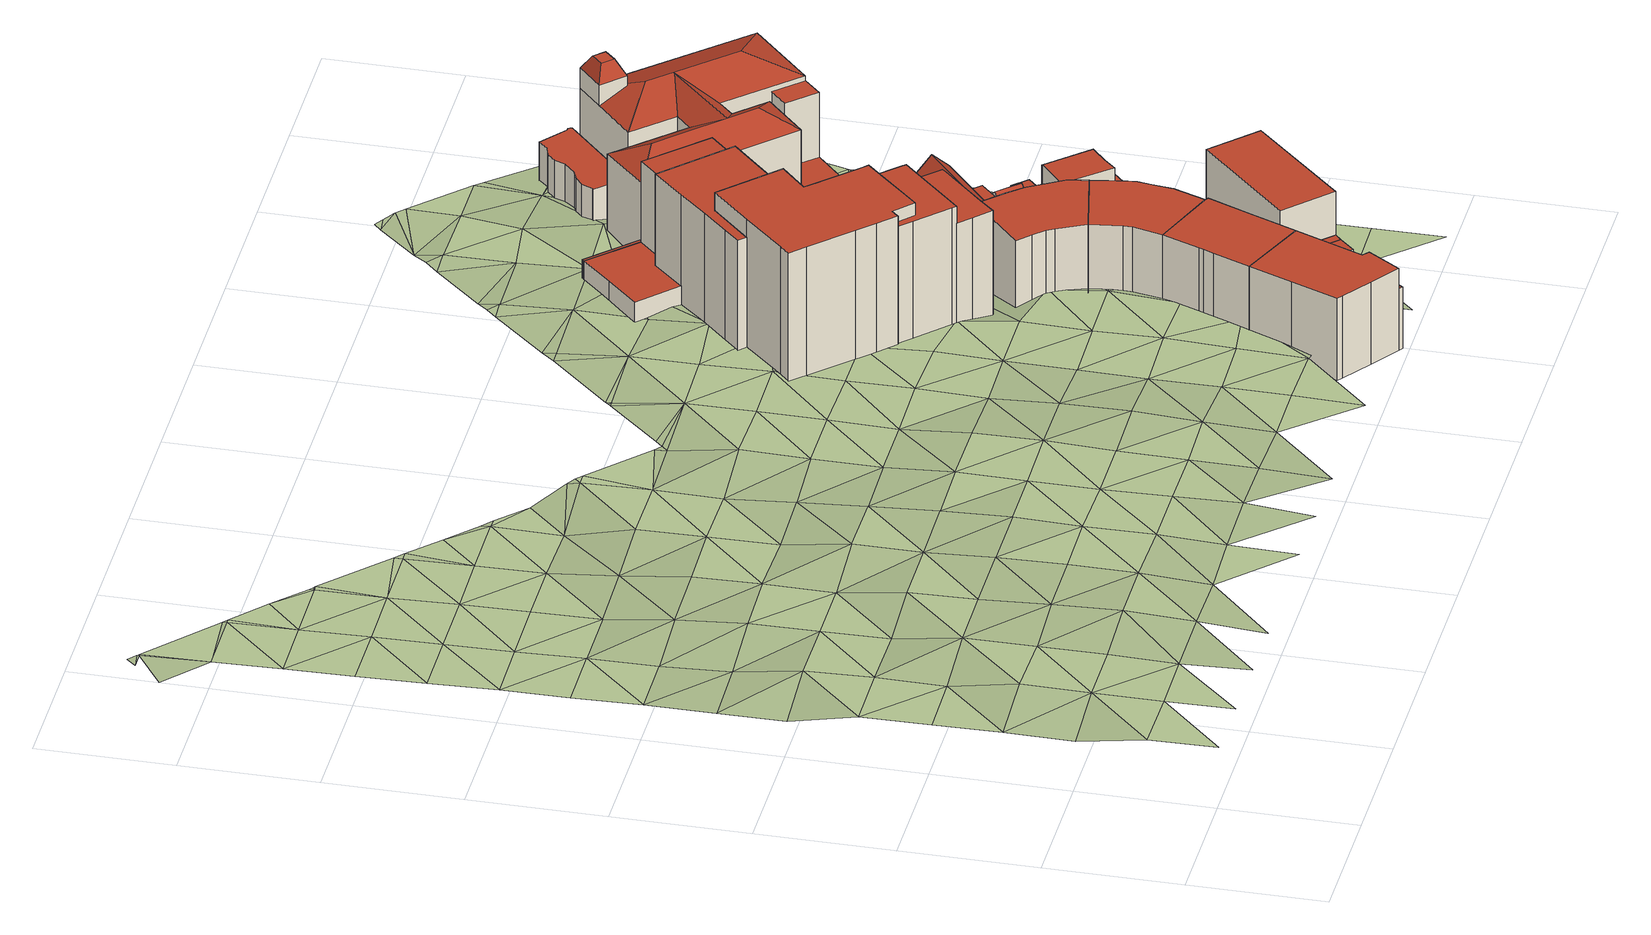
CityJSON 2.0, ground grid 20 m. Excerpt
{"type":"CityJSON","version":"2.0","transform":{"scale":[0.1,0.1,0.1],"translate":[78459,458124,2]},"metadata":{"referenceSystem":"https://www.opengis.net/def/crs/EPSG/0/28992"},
"CityObjects":{
"building1":{"type":"Building","children":["building1-1","building1-2"]},
"building1-1":{"type":"BuildingPart","attributes":{"RelativeEavesHeight":13.07,"AbsoluteEavesHeight":18.42,"RelativeRidgeHeight":13.07,"AbsoluteRidgeHeight":18.42,"roofType":"1000"},"parents":["building1"],"geometry":[{"type":"Solid","lod":"2","boundaries":[[[[0,1,2,3]],[[1,4,5,2]],[[4,6,7,5]],[[6,8,9,7]],[[8,10,11,9]],[[10,12,13,11]],[[12,14,15,13]],[[14,16,17,15]],[[16,18,19,17]],[[18,0,3,19]],[[18,16,14,12,10,8,6,4,1,0]],[[3,2,5,7,9,11,13,15,17,19]]]],"semantics":{"surfaces":[{"type":"WallSurface"},{"type":"RoofSurface","Slope":90,"Direction":0},{"type":"GroundSurface"}],"values":[[0,0,0,0,0,0,0,0,0,0,1,2]]}}]},
"building1-2":{"type":"BuildingPart","attributes":{"RelativeEavesHeight":9.76,"AbsoluteEavesHeight":15.07,"RelativeRidgeHeight":9.76,"AbsoluteRidgeHeight":15.07,"roofType":"1000"},"parents":["building1"],"geometry":[{"type":"Solid","lod":"2","boundaries":[[[[20,21,22,17]],[[21,23,24,22]],[[23,25,19,24]],[[25,20,17,19]],[[25,23,21,20]],[[17,22,24,19]]]],"semantics":{"surfaces":[{"type":"WallSurface"},{"type":"RoofSurface","Slope":90,"Direction":0},{"type":"GroundSurface"}],"values":[[0,0,0,0,1,2]]}}]},
"building2":{"type":"Building","children":["building2-1","building2-2","building2-3","building2-4","building2-5","building2-6"]},
"building2-1":{"type":"BuildingPart","attributes":{"RelativeEavesHeight":19.24,"AbsoluteEavesHeight":26.02,"RelativeRidgeHeight":19.24,"AbsoluteRidgeHeight":26.02,"roofType":"1000"},"parents":["building2"],"geometry":[{"type":"Solid","lod":"2","boundaries":[[[[26,27,28,29]],[[27,30,31,28]],[[30,32,33,31]],[[32,34,35,33]],[[34,36,37,35]],[[36,38,39,37]],[[38,40,41,39]],[[40,42,43,41]],[[42,44,45,43]],[[44,26,29,45]],[[44,42,40,38,36,34,32,30,27,26]],[[29,28,31,33,35,37,39,41,43,45]]]],"semantics":{"surfaces":[{"type":"WallSurface"},{"type":"RoofSurface","Slope":90,"Direction":0},{"type":"GroundSurface"}],"values":[[0,0,0,0,0,0,0,0,0,0,1,2]]}}]},
"building2-2":{"type":"BuildingPart","attributes":{"RelativeEavesHeight":17.78,"AbsoluteEavesHeight":24.32,"RelativeRidgeHeight":17.78,"AbsoluteRidgeHeight":24.32,"roofType":"1000"},"parents":["building2"],"geometry":[{"type":"Solid","lod":"2","boundaries":[[[[46,47,48,49]],[[47,50,51,48]],[[50,52,53,51]],[[52,46,49,53]],[[52,50,47,46]],[[49,48,51,53]]]],"semantics":{"surfaces":[{"type":"WallSurface"},{"type":"RoofSurface","Slope":90,"Direction":0},{"type":"GroundSurface"}],"values":[[0,0,0,0,1,2]]}}]},
"building2-3":{"type":"BuildingPart","attributes":{"RelativeEavesHeight":3.39,"AbsoluteEavesHeight":11.42,"RelativeRidgeHeight":3.39,"AbsoluteRidgeHeight":11.42,"roofType":"1000"},"parents":["building2"],"geometry":[{"type":"Solid","lod":"2","boundaries":[[[[54,55,56,57]],[[55,58,59,56]],[[58,60,61,59]],[[60,62,63,61]],[[62,64,65,63]],[[64,66,67,65]],[[66,54,57,67]],[[66,64,62,60,58,55,54]],[[57,56,59,61,63,65,67]]]],"semantics":{"surfaces":[{"type":"WallSurface"},{"type":"RoofSurface","Slope":90,"Direction":0},{"type":"GroundSurface"}],"values":[[0,0,0,0,0,0,0,1,2]]}}]},
"building2-4":{"type":"BuildingPart","attributes":{"RelativeEavesHeight":21.95,"AbsoluteEavesHeight":28.92,"RelativeRidgeHeight":21.95,"AbsoluteRidgeHeight":28.92,"roofType":"1000"},"parents":["building2"],"geometry":[{"type":"Solid","lod":"2","boundaries":[[[[68,69,70,71]],[[69,72,73,70]],[[72,74,75,73]],[[74,76,77,75]],[[76,78,79,77]],[[78,80,81,79]],[[80,82,83,81]],[[82,84,85,83]],[[84,86,87,85]],[[86,88,89,87]],[[88,90,91,89]],[[90,92,93,91]],[[92,94,95,93]],[[94,96,97,95]],[[96,98,99,97]],[[98,68,71,99]],[[98,96,94,92,90,88,86,84,82,80,78,76,74,72,69,68]],[[71,70,73,75,77,79,81,83,85,87,89,91,93,95,97,99]]]],"semantics":{"surfaces":[{"type":"WallSurface"},{"type":"RoofSurface","Slope":90,"Direction":243.44},{"type":"GroundSurface"}],"values":[[0,0,0,0,0,0,0,0,0,0,0,0,0,0,0,0,1,2]]}}]},
"building2-5":{"type":"BuildingPart","attributes":{"RelativeEavesHeight":18.5,"AbsoluteEavesHeight":24.32,"RelativeRidgeHeight":18.5,"AbsoluteRidgeHeight":24.32,"roofType":"1000"},"parents":["building2"],"geometry":[{"type":"Solid","lod":"2","boundaries":[[[[100,101,102,103]],[[101,104,105,102]],[[104,106,107,105]],[[106,108,109,107]],[[108,110,111,109]],[[110,112,113,111]],[[112,114,115,113]],[[114,116,117,115]],[[116,100,103,117]],[[116,114,112,110,108,106,104,101,100]],[[103,102,105,107,109,111,113,115,117]]]],"semantics":{"surfaces":[{"type":"WallSurface"},{"type":"RoofSurface","Slope":90,"Direction":0},{"type":"GroundSurface"}],"values":[[0,0,0,0,0,0,0,0,0,1,2]]}}]},
"building2-6":{"type":"BuildingPart","attributes":{"RelativeEavesHeight":20.64,"AbsoluteEavesHeight":27.02,"RelativeRidgeHeight":20.64,"AbsoluteRidgeHeight":27.02,"roofType":"1000"},"parents":["building2"],"geometry":[{"type":"Solid","lod":"2","boundaries":[[[[118,119,120,121]],[[119,122,123,120]],[[122,124,125,123]],[[124,126,127,125]],[[126,128,129,127]],[[128,130,131,129]],[[130,132,133,131]],[[132,134,135,133]],[[134,118,121,135]],[[134,132,130,128,126,124,122,119,118]],[[121,120,123,125,127,129,131,133,135]]]],"semantics":{"surfaces":[{"type":"WallSurface"},{"type":"RoofSurface","Slope":90,"Direction":90},{"type":"GroundSurface"}],"values":[[0,0,0,0,0,0,0,0,0,1,2]]}}]},
"building3":{"type":"Building","attributes":{"RelativeEavesHeight":12.74,"AbsoluteEavesHeight":18.42,"RelativeRidgeHeight":12.74,"AbsoluteRidgeHeight":18.42,"roofType":"1000"},"geometry":[{"type":"Solid","lod":"2","boundaries":[[[[136,10,137,138]],[[10,8,139,137]],[[8,140,141,139]],[[140,142,143,141]],[[142,144,145,143]],[[144,146,147,145]],[[146,148,149,147]],[[148,150,151,149]],[[150,152,153,151]],[[152,136,138,153]],[[152,150,148,146,144,142,140,8,10,136]],[[138,137,139,141,143,145,147,149,151,153]]]],"semantics":{"surfaces":[{"type":"WallSurface"},{"type":"RoofSurface","Slope":90,"Direction":0},{"type":"GroundSurface"}],"values":[[0,0,0,0,0,0,0,0,0,0,1,2]]}}]},
"building4":{"type":"Building","attributes":{"RelativeEavesHeight":12.74,"AbsoluteEavesHeight":18.41,"RelativeRidgeHeight":12.74,"AbsoluteRidgeHeight":18.41,"roofType":"1000"},"geometry":[{"type":"Solid","lod":"2","boundaries":[[[[154,155,156,157]],[[155,158,159,156]],[[158,160,161,159]],[[160,148,149,161]],[[148,146,147,149]],[[146,162,163,147]],[[162,164,165,163]],[[164,166,167,165]],[[166,168,169,167]],[[168,154,157,169]],[[168,166,164,162,146,148,160,158,155,154]],[[157,156,159,161,149,147,163,165,167,169]]]],"semantics":{"surfaces":[{"type":"WallSurface"},{"type":"RoofSurface","Slope":90,"Direction":0},{"type":"GroundSurface"}],"values":[[0,0,0,0,0,0,0,0,0,0,1,2]]}}]},
"building5":{"type":"Building","attributes":{"RelativeEavesHeight":12.84,"AbsoluteEavesHeight":18.41,"RelativeRidgeHeight":12.84,"AbsoluteRidgeHeight":18.41,"roofType":"1000"},"geometry":[{"type":"Solid","lod":"2","boundaries":[[[[170,168,171,172]],[[168,166,173,171]],[[166,174,175,173]],[[174,176,177,175]],[[176,178,179,177]],[[178,180,181,179]],[[180,182,183,181]],[[182,184,185,183]],[[184,186,187,185]],[[186,188,189,187]],[[188,190,191,189]],[[190,170,172,191]],[[190,188,186,184,182,180,178,176,174,166,168,170]],[[172,171,173,175,177,179,181,183,185,187,189,191]]]],"semantics":{"surfaces":[{"type":"WallSurface"},{"type":"RoofSurface","Slope":90,"Direction":0},{"type":"GroundSurface"}],"values":[[0,0,0,0,0,0,0,0,0,0,0,0,1,2]]}}]},
"building6":{"type":"Building","children":["building6-1","building6-2","building6-3","building6-4","building6-5","building6-6"]},
"building6-1":{"type":"BuildingPart","attributes":{"RelativeEavesHeight":2.84,"AbsoluteEavesHeight":7.41,"RelativeRidgeHeight":2.84,"AbsoluteRidgeHeight":7.41,"roofType":"1000"},"parents":["building6"],"geometry":[{"type":"Solid","lod":"2","boundaries":[[[[192,193,194,195]],[[193,196,197,194]],[[196,198,199,197]],[[198,200,201,199]],[[200,192,195,201]],[[200,198,196,193,192]],[[195,194,197,199,201]]]],"semantics":{"surfaces":[{"type":"WallSurface"},{"type":"RoofSurface","Slope":90,"Direction":0},{"type":"GroundSurface"}],"values":[[0,0,0,0,0,1,2]]}}]},
"building6-2":{"type":"BuildingPart","attributes":{"RelativeEavesHeight":2.87,"AbsoluteEavesHeight":7.41,"RelativeRidgeHeight":2.87,"AbsoluteRidgeHeight":7.41,"roofType":"1000"},"parents":["building6"],"geometry":[{"type":"Solid","lod":"2","boundaries":[[[[202,203,204,205]],[[203,206,207,204]],[[206,200,208,207]],[[200,202,205,208]],[[200,206,203,202]],[[205,204,207,208]]]],"semantics":{"surfaces":[{"type":"WallSurface"},{"type":"RoofSurface","Slope":90,"Direction":0},{"type":"GroundSurface"}],"values":[[0,0,0,0,1,2]]}}]},
"building6-3":{"type":"BuildingPart","attributes":{"RelativeEavesHeight":10.19,"AbsoluteEavesHeight":14.27,"RelativeRidgeHeight":10.19,"AbsoluteRidgeHeight":14.27,"roofType":"1000"},"parents":["building6"],"geometry":[{"type":"Solid","lod":"2","boundaries":[[[[209,210,211,212]],[[210,213,214,211]],[[213,215,216,214]],[[215,209,212,216]],[[215,213,210,209]],[[212,211,214,216]]]],"semantics":{"surfaces":[{"type":"WallSurface"},{"type":"RoofSurface","Slope":90,"Direction":0},{"type":"GroundSurface"}],"values":[[0,0,0,0,1,2]]}}]},
"building6-4":{"type":"BuildingPart","attributes":{"RelativeEavesHeight":2.4,"AbsoluteEavesHeight":6.86,"RelativeRidgeHeight":2.4,"AbsoluteRidgeHeight":6.86,"roofType":"1000"},"parents":["building6"],"geometry":[{"type":"Solid","lod":"2","boundaries":[[[[217,218,219,220]],[[218,221,222,219]],[[221,223,224,222]],[[223,225,226,224]],[[225,227,228,226]],[[227,217,220,228]],[[227,225,223,221,218,217]],[[220,219,222,224,226,228]]]],"semantics":{"surfaces":[{"type":"WallSurface"},{"type":"RoofSurface","Slope":90,"Direction":155.32},{"type":"GroundSurface"}],"values":[[0,0,0,0,0,0,1,2]]}}]},
"building6-5":{"type":"BuildingPart","attributes":{"RelativeEavesHeight":2.36,"AbsoluteEavesHeight":7.11,"RelativeRidgeHeight":2.36,"AbsoluteRidgeHeight":7.11,"roofType":"1000"},"parents":["building6"],"geometry":[{"type":"Solid","lod":"2","boundaries":[[[[229,230,231,232]],[[230,233,234,231]],[[233,235,236,234]],[[235,237,238,236]],[[237,229,232,238]],[[237,235,233,230,229]],[[232,231,234,236,238]]]],"semantics":{"surfaces":[{"type":"WallSurface"},{"type":"RoofSurface","Slope":90,"Direction":0},{"type":"GroundSurface"}],"values":[[0,0,0,0,0,1,2]]}}]},
"building6-6":{"type":"BuildingPart","attributes":{"RelativeEavesHeight":2.57,"AbsoluteEavesHeight":7.41,"RelativeRidgeHeight":3.01,"AbsoluteRidgeHeight":7.85,"roofType":"1070"},"parents":["building6"],"geometry":[{"type":"Solid","lod":"2","boundaries":[[[[239,240,241,242]],[[240,243,244,241]],[[243,245,246,244]],[[245,247,248,246]],[[247,239,242,248]],[[240,239,249]],[[243,240,249]],[[245,243,249]],[[247,245,249]],[[239,247,249]],[[242,241,244,246,248]]]],"semantics":{"surfaces":[{"type":"WallSurface"},{"type":"RoofSurface","Slope":72.34,"Direction":198.04},{"type":"RoofSurface","Slope":67.33,"Direction":246.57},{"type":"RoofSurface","Slope":70.92,"Direction":289.23},{"type":"RoofSurface","Slope":73.2,"Direction":20.93},{"type":"RoofSurface","Slope":71.94,"Direction":110.12},{"type":"GroundSurface"}],"values":[[0,0,0,0,0,1,2,3,4,5,6]]}}]},
"building7":{"type":"Building","children":["building7-1","building7-2","building7-3"]},
"building7-1":{"type":"BuildingPart","attributes":{"RelativeEavesHeight":8.16,"AbsoluteEavesHeight":13.35,"RelativeRidgeHeight":10.76,"AbsoluteRidgeHeight":15.95,"roofType":"1030"},"parents":["building7"],"geometry":[{"type":"Solid","lod":"2","boundaries":[[[[250,251,252,253]],[[251,254,255,252]],[[254,256,257,255]],[[256,250,253,257]],[[254,251,258]],[[250,256,259]],[[251,250,259,258]],[[256,254,258,259]],[[253,252,255,257]]]],"semantics":{"surfaces":[{"type":"WallSurface"},{"type":"RoofSurface","Slope":45.84,"Direction":318.87},{"type":"RoofSurface","Slope":45.84,"Direction":139.23},{"type":"GroundSurface"}],"values":[[0,0,0,0,0,0,1,2,3]]}}]},
"building7-2":{"type":"BuildingPart","attributes":{"RelativeEavesHeight":7.35,"AbsoluteEavesHeight":12.6,"RelativeRidgeHeight":7.35,"AbsoluteRidgeHeight":12.6,"roofType":"1000"},"parents":["building7"],"geometry":[{"type":"Solid","lod":"2","boundaries":[[[[260,261,262,263]],[[261,264,265,262]],[[264,266,267,265]],[[266,260,263,267]],[[266,264,261,260]],[[263,262,265,267]]]],"semantics":{"surfaces":[{"type":"WallSurface"},{"type":"RoofSurface","Slope":90,"Direction":0},{"type":"GroundSurface"}],"values":[[0,0,0,0,1,2]]}}]},
"building7-3":{"type":"BuildingPart","attributes":{"RelativeEavesHeight":3.56,"AbsoluteEavesHeight":8.99,"RelativeRidgeHeight":3.56,"AbsoluteRidgeHeight":8.99,"roofType":"1000"},"parents":["building7"],"geometry":[{"type":"Solid","lod":"2","boundaries":[[[[268,269,270,271]],[[269,272,273,270]],[[272,274,275,273]],[[274,276,277,275]],[[276,268,271,277]],[[276,274,272,269,268]],[[271,270,273,275,277]]]],"semantics":{"surfaces":[{"type":"WallSurface"},{"type":"RoofSurface","Slope":90,"Direction":0},{"type":"GroundSurface"}],"values":[[0,0,0,0,0,1,2]]}}]},
"building8":{"type":"Building","children":["building8-1","building8-2"]},
"building8-1":{"type":"BuildingPart","attributes":{"RelativeEavesHeight":6.21,"AbsoluteEavesHeight":11.2,"RelativeRidgeHeight":6.21,"AbsoluteRidgeHeight":11.2,"roofType":"1000"},"parents":["building8"],"geometry":[{"type":"Solid","lod":"2","boundaries":[[[[278,279,280,281]],[[279,282,283,280]],[[282,284,285,283]],[[284,278,281,285]],[[284,282,279,278]],[[281,280,283,285]]]],"semantics":{"surfaces":[{"type":"WallSurface"},{"type":"RoofSurface","Slope":90,"Direction":92.14},{"type":"GroundSurface"}],"values":[[0,0,0,0,1,2]]}}]},
"building8-2":{"type":"BuildingPart","attributes":{"RelativeEavesHeight":4.75,"AbsoluteEavesHeight":9.99,"RelativeRidgeHeight":7.93,"AbsoluteRidgeHeight":13.17,"roofType":"1030"},"parents":["building8"],"geometry":[{"type":"Solid","lod":"2","boundaries":[[[[286,287,288,289]],[[287,290,262,288]],[[290,291,292,262]],[[291,286,289,292]],[[290,287,293]],[[286,291,294]],[[287,286,294,293]],[[291,290,293,294]],[[289,288,262,292]]]],"semantics":{"surfaces":[{"type":"WallSurface"},{"type":"RoofSurface","Slope":43.78,"Direction":227.15},{"type":"RoofSurface","Slope":43.78,"Direction":47},{"type":"GroundSurface"}],"values":[[0,0,0,0,0,0,1,2,3]]}}]},
"building9":{"type":"Building","children":["building9-1","building9-2","building9-3","building9-4","building9-5","building9-6","building9-7","building9-8","building9-9","building9-10","building9-11"]},
"building9-1":{"type":"BuildingPart","attributes":{"RelativeEavesHeight":6.4,"AbsoluteEavesHeight":13.38,"RelativeRidgeHeight":6.4,"AbsoluteRidgeHeight":13.38,"roofType":"1000"},"parents":["building9"],"geometry":[{"type":"Solid","lod":"2","boundaries":[[[[295,296,297,298]],[[296,299,300,297]],[[299,301,302,300]],[[301,303,304,302]],[[303,305,306,304]],[[305,307,308,306]],[[307,309,310,308]],[[309,311,312,310]],[[311,313,314,312]],[[313,315,316,314]],[[315,317,318,316]],[[317,319,320,318]],[[319,321,322,320]],[[321,323,324,322]],[[323,295,298,324]],[[323,321,319,317,315,313,311,309,307,305,303,301,299,296,295]],[[298,297,300,302,304,306,308,310,312,314,316,318,320,322,324]]]],"semantics":{"surfaces":[{"type":"WallSurface"},{"type":"RoofSurface","Slope":90,"Direction":0},{"type":"GroundSurface"}],"values":[[0,0,0,0,0,0,0,0,0,0,0,0,0,0,0,1,2]]}}]},
"building9-2":{"type":"BuildingPart","attributes":{"RelativeEavesHeight":4.48,"AbsoluteEavesHeight":9.76,"RelativeRidgeHeight":4.48,"AbsoluteRidgeHeight":9.76,"roofType":"1000"},"parents":["building9"],"geometry":[{"type":"Solid","lod":"2","boundaries":[[[[325,326,327,328]],[[326,329,330,327]],[[329,331,332,330]],[[331,333,334,332]],[[333,335,336,334]],[[335,337,338,336]],[[337,339,340,338]],[[339,325,328,340]],[[339,337,335,333,331,329,326,325]],[[328,327,330,332,334,336,338,340]]]],"semantics":{"surfaces":[{"type":"WallSurface"},{"type":"RoofSurface","Slope":90,"Direction":0},{"type":"GroundSurface"}],"values":[[0,0,0,0,0,0,0,0,1,2]]}}]},
"building9-3":{"type":"BuildingPart","attributes":{"RelativeEavesHeight":3.43,"AbsoluteEavesHeight":11.42,"RelativeRidgeHeight":3.43,"AbsoluteRidgeHeight":11.42,"roofType":"1000"},"parents":["building9"],"geometry":[{"type":"Solid","lod":"2","boundaries":[[[[64,341,342,65]],[[341,343,344,342]],[[343,345,346,344]],[[345,64,65,346]],[[345,343,341,64]],[[65,342,344,346]]]],"semantics":{"surfaces":[{"type":"WallSurface"},{"type":"RoofSurface","Slope":90,"Direction":0},{"type":"GroundSurface"}],"values":[[0,0,0,0,1,2]]}}]},
"building9-4":{"type":"BuildingPart","attributes":{"RelativeEavesHeight":15.56,"AbsoluteEavesHeight":20.76,"RelativeRidgeHeight":18.23,"AbsoluteRidgeHeight":23.43,"roofType":"1040"},"parents":["building9"],"geometry":[{"type":"Solid","lod":"2","boundaries":[[[[347,348,349,350]],[[348,351,352,349]],[[351,353,354,352]],[[353,347,350,354]],[[351,348,355]],[[347,353,356]],[[348,347,356,355]],[[353,351,355,356]],[[350,349,352,354]]]],"semantics":{"surfaces":[{"type":"WallSurface"},{"type":"RoofSurface","Slope":57.99,"Direction":136.91},{"type":"RoofSurface","Slope":57.99,"Direction":314.84},{"type":"RoofSurface","Slope":57.99,"Direction":46.03},{"type":"RoofSurface","Slope":57.99,"Direction":225.43},{"type":"GroundSurface"}],"values":[[0,0,0,0,1,2,3,4,5]]}}]},
"building9-5":{"type":"BuildingPart","attributes":{"RelativeEavesHeight":15.79,"AbsoluteEavesHeight":20.76,"RelativeRidgeHeight":18.46,"AbsoluteRidgeHeight":23.43,"roofType":"1040"},"parents":["building9"],"geometry":[{"type":"Solid","lod":"2","boundaries":[[[[357,358,359,360]],[[358,361,362,359]],[[361,363,364,362]],[[363,357,360,364]],[[361,358,365]],[[357,363,366]],[[358,357,366,365]],[[363,361,365,366]],[[360,359,362,364]]]],"semantics":{"surfaces":[{"type":"WallSurface"},{"type":"RoofSurface","Slope":67.47,"Direction":316.79},{"type":"RoofSurface","Slope":67.47,"Direction":136.66},{"type":"RoofSurface","Slope":67.47,"Direction":226.67},{"type":"RoofSurface","Slope":67.47,"Direction":46.77},{"type":"GroundSurface"}],"values":[[0,0,0,0,1,2,3,4,5]]}}]},
"building9-6":{"type":"BuildingPart","attributes":{"RelativeEavesHeight":6.01,"AbsoluteEavesHeight":10.96,"RelativeRidgeHeight":6.47,"AbsoluteRidgeHeight":11.41,"roofType":"1130"},"parents":["building9"],"geometry":[{"type":"Solid","lod":"2","boundaries":[[[[367,368,369,370]],[[368,371,372,369]],[[371,373,374,372]],[[373,367,370,374]],[[371,368,375]],[[367,373,376]],[[368,367,376,375]],[[373,371,375,376]],[[370,369,372,374]]]],"semantics":{"surfaces":[{"type":"WallSurface"},{"type":"RoofSurface","Slope":30.84,"Direction":135.91},{"type":"RoofSurface","Slope":48.79,"Direction":47.34},{"type":"RoofSurface","Slope":48.79,"Direction":226.7},{"type":"GroundSurface"}],"values":[[0,0,0,0,1,0,2,3,4]]}}]},
"building9-7":{"type":"BuildingPart","attributes":{"RelativeEavesHeight":15.62,"AbsoluteEavesHeight":20.76,"RelativeRidgeHeight":18.28,"AbsoluteRidgeHeight":23.43,"roofType":"1040"},"parents":["building9"],"geometry":[{"type":"Solid","lod":"2","boundaries":[[[[377,378,379,380]],[[378,381,382,379]],[[381,383,384,382]],[[383,377,380,384]],[[381,378,385]],[[377,383,386]],[[378,377,386,385]],[[383,381,385,386]],[[380,379,382,384]]]],"semantics":{"surfaces":[{"type":"WallSurface"},{"type":"RoofSurface","Slope":-57.81,"Direction":226.22},{"type":"RoofSurface","Slope":-67.48,"Direction":46.64},{"type":"RoofSurface","Slope":51.8,"Direction":136.28},{"type":"RoofSurface","Slope":51.43,"Direction":316.14},{"type":"GroundSurface"}],"values":[[0,0,0,0,1,2,3,4,5]]}}]},
"building9-8":{"type":"BuildingPart","attributes":{"RelativeEavesHeight":14.96,"AbsoluteEavesHeight":20.06,"RelativeRidgeHeight":14.96,"AbsoluteRidgeHeight":20.06,"roofType":"1000"},"parents":["building9"],"geometry":[{"type":"Solid","lod":"2","boundaries":[[[[387,388,389,390]],[[388,391,392,389]],[[391,393,394,392]],[[393,387,390,394]],[[393,391,388,387]],[[390,389,392,394]]]],"semantics":{"surfaces":[{"type":"WallSurface"},{"type":"RoofSurface","Slope":90,"Direction":80.41},{"type":"GroundSurface"}],"values":[[0,0,0,0,1,2]]}}]},
"building9-9":{"type":"BuildingPart","attributes":{"RelativeEavesHeight":4.64,"AbsoluteEavesHeight":9.76,"RelativeRidgeHeight":4.64,"AbsoluteRidgeHeight":9.76,"roofType":"1000"},"parents":["building9"],"geometry":[{"type":"Solid","lod":"2","boundaries":[[[[395,396,389,392]],[[396,339,397,389]],[[339,398,399,397]],[[398,400,401,399]],[[400,402,403,401]],[[402,404,405,403]],[[404,406,380,405]],[[406,407,394,380]],[[407,395,392,394]],[[407,406,404,402,400,398,339,396,395]],[[392,389,397,399,401,403,405,380,394]]]],"semantics":{"surfaces":[{"type":"WallSurface"},{"type":"RoofSurface","Slope":90,"Direction":0},{"type":"GroundSurface"}],"values":[[0,0,0,0,0,0,0,0,0,1,2]]}}]},
"building9-10":{"type":"BuildingPart","attributes":{"RelativeEavesHeight":6.02,"AbsoluteEavesHeight":10.96,"RelativeRidgeHeight":6.47,"AbsoluteRidgeHeight":11.41,"roofType":"1120"},"parents":["building9"],"geometry":[{"type":"Solid","lod":"2","boundaries":[[[[371,368,369,372]],[[368,408,409,369]],[[408,410,411,409]],[[410,371,372,411]],[[368,371,375]],[[408,368,375]],[[410,408,375]],[[371,410,375]],[[372,369,409,411]]]],"semantics":{"surfaces":[{"type":"WallSurface"},{"type":"RoofSurface","Slope":-30.84,"Direction":315.91},{"type":"RoofSurface","Slope":50.52,"Direction":91.35},{"type":"RoofSurface","Slope":48.33,"Direction":135.9},{"type":"RoofSurface","Slope":50.84,"Direction":180.17},{"type":"GroundSurface"}],"values":[[0,0,0,0,1,2,3,4,5]]}}]},
"building9-11":{"type":"BuildingPart","attributes":{"RelativeEavesHeight":3.35,"AbsoluteEavesHeight":24.11,"RelativeRidgeHeight":5.69,"AbsoluteRidgeHeight":26.46,"roofType":"1040"},"parents":["building9"],"geometry":[{"type":"Solid","lod":"2","boundaries":[[[[412,413,414,415]],[[413,416,361,414]],[[416,417,418,361]],[[417,412,415,418]],[[413,412,419,420]],[[416,413,420,421]],[[417,416,421,422]],[[412,417,422,419]],[[421,420,419,422]],[[415,414,361,418]]]],"semantics":{"surfaces":[{"type":"WallSurface"},{"type":"RoofSurface","Slope":29.46,"Direction":226},{"type":"RoofSurface","Slope":25.6,"Direction":317.02},{"type":"RoofSurface","Slope":32.2,"Direction":46.59},{"type":"RoofSurface","Slope":27.77,"Direction":136.54},{"type":"RoofSurface","Slope":90,"Direction":0},{"type":"GroundSurface"}],"values":[[0,0,0,0,1,2,3,4,5,6]]}}]},
"building10":{"type":"Building","children":["building10-1","building10-2","building10-3"]},
"building10-1":{"type":"BuildingPart","attributes":{"RelativeEavesHeight":3.43,"AbsoluteEavesHeight":8.17,"RelativeRidgeHeight":3.43,"AbsoluteRidgeHeight":8.17,"roofType":"1000"},"parents":["building10"],"geometry":[{"type":"Solid","lod":"2","boundaries":[[[[423,424,425,426]],[[424,427,428,425]],[[427,429,430,428]],[[429,431,432,430]],[[431,433,434,432]],[[433,435,436,434]],[[435,423,426,436]],[[435,433,431,429,427,424,423]],[[426,425,428,430,432,434,436]]]],"semantics":{"surfaces":[{"type":"WallSurface"},{"type":"RoofSurface","Slope":90,"Direction":270},{"type":"GroundSurface"}],"values":[[0,0,0,0,0,0,0,1,2]]}}]},
"building10-2":{"type":"BuildingPart","attributes":{"RelativeEavesHeight":7.32,"AbsoluteEavesHeight":11.57,"RelativeRidgeHeight":7.32,"AbsoluteRidgeHeight":11.57,"roofType":"1000"},"parents":["building10"],"geometry":[{"type":"Solid","lod":"2","boundaries":[[[[437,438,439,440]],[[438,441,442,439]],[[441,443,444,442]],[[443,445,446,444]],[[445,447,448,446]],[[447,449,450,448]],[[449,437,440,450]],[[449,447,445,443,441,438,437]],[[440,439,442,444,446,448,450]]]],"semantics":{"surfaces":[{"type":"WallSurface"},{"type":"RoofSurface","Slope":90,"Direction":180},{"type":"GroundSurface"}],"values":[[0,0,0,0,0,0,0,1,2]]}}]},
"building10-3":{"type":"BuildingPart","attributes":{"RelativeEavesHeight":2.14,"AbsoluteEavesHeight":6.27,"RelativeRidgeHeight":2.14,"AbsoluteRidgeHeight":6.27,"roofType":"1000"},"parents":["building10"],"geometry":[{"type":"Solid","lod":"2","boundaries":[[[[451,452,453,454]],[[452,455,456,453]],[[455,457,458,456]],[[457,459,460,458]],[[459,461,462,460]],[[461,463,464,462]],[[463,451,454,464]],[[463,461,459,457,455,452,451]],[[454,453,456,458,460,462,464]]]],"semantics":{"surfaces":[{"type":"WallSurface"},{"type":"RoofSurface","Slope":90,"Direction":0},{"type":"GroundSurface"}],"values":[[0,0,0,0,0,0,0,1,2]]}}]},
"terrain1":{"type":"TINRelief","geometry":[{"type":"CompositeSurface","lod":"2","boundaries":[[[465,466,467]],[[468,465,469]],[[470,468,469]],[[465,467,469]],[[471,470,472]],[[470,469,473]],[[467,474,475]],[[476,471,472]],[[470,473,472]],[[469,467,475]],[[477,476,478]],[[476,472,479]],[[473,469,480]],[[469,475,481]],[[482,477,478]],[[476,479,478]],[[469,481,480]],[[472,473,483]],[[484,482,485]],[[475,486,487]],[[479,472,483]],[[482,478,485]],[[473,480,483]],[[481,475,488]],[[489,484,490]],[[484,485,491]],[[478,479,492]],[[480,481,488]],[[475,487,488]],[[479,483,493]],[[494,489,490]],[[484,491,490]],[[485,478,492]],[[479,493,492]],[[483,480,495]],[[480,488,495]],[[491,485,496]],[[487,497,498]],[[499,494,500]],[[494,490,501]],[[485,492,496]],[[493,483,502]],[[494,501,500]],[[483,495,503]],[[504,499,505]],[[488,487,506]],[[490,491,507]],[[483,503,502]],[[491,496,507]],[[492,493,508]],[[509,504,505]],[[495,488,506]],[[487,498,506]],[[499,500,505]],[[501,490,510]],[[511,512,513]],[[496,492,508]],[[493,502,508]],[[490,507,510]],[[514,515,516]],[[511,513,517]],[[511,514,516]],[[513,509,518]],[[503,495,519]],[[495,506,520]],[[509,505,521]],[[511,522,514]],[[511,517,522]],[[500,501,523]],[[507,496,524]],[[501,510,525]],[[526,517,513]],[[509,521,518]],[[496,508,524]],[[495,520,519]],[[502,503,527]],[[501,525,523]],[[506,498,528]],[[505,500,529]],[[498,530,531]],[[513,518,526]],[[508,502,527]],[[510,507,532]],[[507,524,533]],[[503,519,527]],[[521,505,529]],[[498,531,528]],[[500,523,529]],[[518,521,534]],[[520,506,535]],[[507,533,532]],[[526,518,534]],[[524,508,536]],[[525,510,537]],[[521,538,534]],[[519,520,535]],[[506,528,535]],[[508,527,536]],[[523,525,537]],[[510,532,537]],[[521,529,539]],[[539,538,521]],[[527,519,540]],[[533,524,541]],[[524,536,542]],[[519,535,540]],[[538,539,543]],[[528,531,544]],[[529,523,545]],[[539,529,546]],[[532,533,541]],[[531,547,548]],[[523,537,549]],[[524,542,541]],[[539,550,543]],[[550,539,546]],[[536,527,551]],[[523,549,545]],[[529,552,546]],[[531,548,544]],[[527,540,553]],[[535,528,554]],[[537,532,555]],[[529,545,552]],[[527,553,551]],[[532,541,556]],[[542,536,557]],[[528,544,554]],[[540,535,558]],[[532,556,555]],[[549,537,559]],[[545,549,560]],[[536,551,557]],[[553,540,558]],[[541,542,561]],[[552,545,560]],[[535,554,558]],[[549,562,560]],[[537,555,559]],[[544,548,563]],[[542,557,561]],[[548,564,565]],[[559,562,549]],[[551,553,566]],[[556,541,567]],[[554,544,563]],[[548,565,563]],[[553,558,566]],[[541,561,567]],[[562,559,568]],[[557,551,569]],[[555,556,570]],[[555,571,559]],[[568,559,572]],[[551,566,569]],[[558,554,573]],[[554,563,574]],[[556,567,570]],[[559,571,572]],[[561,557,575]],[[565,564,576]],[[577,571,555]],[[566,558,573]],[[557,569,575]],[[554,574,573]],[[555,570,577]],[[563,565,578]],[[567,561,579]],[[570,567,580]],[[561,575,579]],[[574,563,578]],[[569,566,581]],[[570,582,577]],[[565,576,578]],[[566,573,583]],[[582,570,580]],[[567,584,580]],[[566,583,581]],[[567,579,585]],[[575,569,586]],[[573,574,587]],[[567,585,584]],[[574,578,587]],[[569,581,586]],[[579,575,588]],[[583,573,589]],[[573,587,590]],[[585,591,584]],[[578,576,592]],[[575,586,588]],[[576,593,594]],[[581,583,589]],[[585,579,595]],[[573,590,589]],[[576,594,592]],[[585,595,591]],[[587,578,596]],[[579,588,595]],[[591,595,597]],[[586,581,598]],[[590,587,596]],[[578,592,596]],[[581,589,599]],[[594,593,600]],[[595,601,597]],[[581,599,598]],[[588,586,602]],[[592,594,600]],[[589,590,603]],[[590,596,604]],[[595,588,602]],[[586,598,602]],[[595,605,601]],[[599,589,603]],[[601,605,606]],[[590,604,603]],[[606,605,607]],[[596,592,608]],[[592,600,608]],[[605,595,609]],[[595,602,610]],[[598,599,611]],[[605,609,607]],[[604,596,612]],[[599,603,613]],[[595,610,609]],[[596,608,612]],[[602,598,611]],[[599,613,611]],[[603,604,614]],[[607,609,615]],[[608,600,616]],[[604,612,614]],[[610,602,617]],[[602,611,617]],[[613,603,618]],[[612,608,616]],[[603,614,619]],[[600,620,616]],[[611,613,618]],[[609,621,615]],[[609,610,622]],[[603,619,618]],[[615,621,623]],[[610,617,622]],[[612,616,624]],[[614,612,625]],[[621,609,626]],[[609,622,627]],[[621,626,623]],[[612,624,625]],[[619,614,628]],[[609,627,626]],[[616,620,629]],[[614,625,628]],[[617,611,630]],[[624,616,629]],[[618,619,631]],[[611,618,630]],[[623,626,632]],[[633,627,622]],[[620,634,629]],[[619,628,631]],[[626,627,633]],[[625,624,635]],[[626,636,632]],[[632,636,637]],[[624,629,635]],[[634,638,639]],[[618,631,630]],[[622,617,640]],[[637,636,641]],[[628,625,642]],[[636,626,643]],[[629,634,644]],[[626,633,643]],[[631,628,642]],[[625,635,645]],[[636,646,641]],[[634,639,644]],[[635,629,644]],[[633,622,640]],[[625,645,642]],[[617,630,640]],[[636,643,646]],[[641,646,647]],[[630,631,648]],[[631,642,648]],[[635,644,649]],[[645,635,649]],[[643,633,650]],[[646,651,647]],[[630,648,652]],[[647,651,653]],[[644,639,654]],[[646,643,655]],[[642,645,656]],[[645,649,657]],[[639,658,659]],[[653,651,660]],[[649,644,654]],[[651,646,655]],[[648,642,661]],[[645,657,656]],[[630,652,640]],[[639,659,654]],[[643,650,655]],[[633,662,650]],[[633,640,662]],[[652,648,661]],[[642,656,661]],[[651,663,660]],[[657,649,664]],[[649,654,664]],[[651,655,663]],[[652,665,640]],[[660,666,667]],[[656,657,668]],[[660,663,669]],[[669,666,660]],[[652,661,670]],[[657,664,671]],[[665,652,672]],[[655,650,673]],[[674,667,675]],[[666,675,667]],[[661,656,676]],[[652,670,672]],[[657,671,668]],[[663,655,673]],[[673,650,662]],[[640,665,677]],[[662,640,678]],[[656,668,676]],[[669,663,679]],[[665,672,677]],[[640,677,678]],[[663,673,679]],[[670,661,680]],[[661,676,680]],[[672,670,681]],[[679,673,682]],[[673,662,683]],[[662,678,683]],[[677,672,681]],[[670,680,681]],[[682,673,684]],[[678,677,685]],[[673,686,684]],[[677,681,685]],[[673,683,686]],[[683,678,687]],[[678,685,687]],[[686,683,688]],[[683,689,688]],[[683,690,689]]]}]}
},
"vertices":[
[1109,34,164],[1067,64,164],[1067,64,33],[1109,34,33],[1059,70,164],[1059,70,33],[1087,139,164],[1087,139,33],[1113,204,164],[1113,204,33],[1216,162,164],[1216,162,33],[1190,98,164],[1190,98,33],[1175,61,164],[1175,61,33],[1184,53,164],[1184,53,33],[1152,5,164],[1152,5,33],
[1184,53,131],[1191,48,131],[1191,48,33],[1158,1,131],[1158,1,33],[1152,5,131],
[1142,924,240],[1098,881,240],[1098,881,48],[1142,924,48],[1055,838,240],[1055,838,48],[976,915,240],[976,915,48],[918,858,240],[918,858,48],[908,868,240],[908,868,48],[929,890,240],[929,890,48],[965,927,240],[965,927,48],[1005,968,240],[1005,968,48],[1049,1014,240],[1049,1014,48],
[1183,965,223],[1142,924,223],[1142,924,45],[1183,965,45],[1060,1003,223],[1060,1003,45],[1103,1046,223],[1103,1046,45],
[1060,1003,94],[1049,1014,94],[1049,1014,60],[1060,1003,60],[1005,968,94],[1005,968,60],[951,1021,94],[951,1021,60],[995,1066,94],[995,1066,60],[1039,1111,94],[1039,1111,60],[1103,1046,94],[1103,1046,60],
[1009,644,269],[981,670,269],[981,670,50],[1009,644,50],[973,662,269],[973,662,50],[972,660,269],[972,660,50],[947,684,269],[947,684,50],[923,708,269],[923,708,50],[867,763,269],[867,763,50],[846,784,269],[846,784,50],[860,798,269],[860,798,50],[918,858,269],[918,858,50],[976,915,269],[976,915,50],[1055,838,269],[1055,838,50],[1016,801,269],[1016,801,50],[1029,787,269],[1029,787,50],[1082,734,269],[1082,734,50],[1089,727,269],[1089,727,50],
[1167,648,223],[1172,643,223],[1172,643,38],[1167,648,38],[1168,638,223],[1168,638,38],[1152,622,223],[1152,622,38],[1105,575,223],[1105,575,38],[1084,553,223],[1084,553,38],[1060,576,223],[1060,576,38],[1042,594,223],[1042,594,38],[1131,684,223],[1131,684,38],
[1042,594,250],[1037,599,250],[1037,599,44],[1042,594,44],[992,643,250],[992,643,44],[973,662,250],[973,662,44],[981,670,250],[981,670,44],[1009,644,250],[1009,644,44],[1089,727,250],[1089,727,44],[1126,690,250],[1126,690,44],[1131,684,250],[1131,684,44],
[1244,231,164],[1216,162,37],[1244,231,37],[1113,204,37],[1135,258,164],[1135,258,37],[1141,273,164],[1141,273,37],[1144,280,164],[1144,280,37],[1166,336,164],[1166,336,37],[1266,299,164],[1266,299,37],[1271,296,164],[1271,296,37],[1270,294,164],[1270,294,37],
[1290,412,164],[1291,399,164],[1291,399,37],[1290,412,37],[1288,379,164],[1288,379,37],[1284,347,164],[1284,347,37],[1176,380,164],[1176,380,37],[1176,393,164],[1176,393,37],[1169,440,164],[1169,440,37],[1280,463,164],[1280,463,37],
[1274,494,164],[1280,463,36],[1274,494,36],[1169,440,36],[1149,481,164],[1149,481,36],[1142,492,164],[1142,492,36],[1127,508,164],[1127,508,36],[1107,527,164],[1107,527,36],[1155,570,164],[1155,570,36],[1189,601,164],[1189,601,36],[1223,567,164],[1223,567,36],[1243,545,164],[1243,545,36],[1245,542,164],[1245,542,36],
[1357,114,54],[1297,173,54],[1297,173,26],[1357,114,26],[1301,185,54],[1301,185,26],[1310,203,54],[1310,203,26],[1378,136,54],[1378,136,26],
[1315,197,54],[1325,207,54],[1325,207,25],[1315,197,25],[1388,145,54],[1388,145,25],[1378,136,25],
[1324,208,123],[1455,340,123],[1455,340,21],[1324,208,21],[1518,278,123],[1518,278,21],[1388,145,123],[1388,145,21],
[1394,279,49],[1347,326,49],[1347,326,25],[1394,279,25],[1363,343,49],[1363,343,25],[1382,325,49],[1382,325,25],[1388,332,49],[1388,332,25],[1418,303,49],[1418,303,25],
[1313,210,51],[1310,203,51],[1310,203,27],[1313,210,27],[1301,185,51],[1301,185,27],[1292,188,51],[1292,188,27],[1302,214,51],[1302,214,27],
[1292,188,54],[1278,193,54],[1278,193,28],[1292,188,28],[1272,208,54],[1272,208,28],[1277,224,54],[1277,224,28],[1302,214,54],[1302,214,28],[1284,205,58],
[1225,634,114],[1317,715,114],[1317,715,32],[1225,634,32],[1353,674,114],[1353,674,32],[1261,595,114],[1261,595,32],[1335,694,140],[1243,615,140],
[1310,638,106],[1326,622,106],[1326,622,32],[1310,638,32],[1287,584,106],[1287,584,32],[1270,603,106],[1270,603,32],
[1287,584,70],[1283,579,70],[1283,579,34],[1287,584,34],[1279,576,70],[1279,576,34],[1261,595,70],[1261,595,34],[1270,603,70],[1270,603,34],
[1376,568,92],[1355,548,92],[1355,548,30],[1376,568,30],[1334,569,92],[1334,569,30],[1356,589,92],[1356,589,30],
[1312,548,80],[1283,579,80],[1283,579,32],[1312,548,32],[1326,622,80],[1356,589,80],[1356,589,32],[1304,600,112],[1334,569,112],
[1226,1091,114],[1188,1131,114],[1188,1131,50],[1226,1091,50],[1190,1133,114],[1190,1133,50],[1197,1149,114],[1197,1149,50],[1210,1160,114],[1210,1160,50],[1225,1166,114],[1225,1166,50],[1243,1183,114],[1243,1183,50],[1249,1198,114],[1249,1198,50],[1261,1210,114],[1261,1210,50],[1277,1215,114],[1277,1215,50],[1291,1229,114],[1291,1229,50],[1329,1199,114],[1329,1199,50],[1332,1199,114],[1332,1199,50],[1335,1196,114],[1335,1196,50],[1335,1193,114],[1335,1193,50],
[1328,802,78],[1333,797,78],[1333,797,33],[1328,802,33],[1173,633,78],[1173,633,33],[1168,638,78],[1168,638,33],[1172,643,78],[1172,643,33],[1016,801,78],[1016,801,33],[1183,965,78],[1183,965,33],[1336,811,78],[1336,811,33],
[1042,1114,94],[1042,1114,60],[1108,1049,94],[1108,1049,60],[1104,1045,94],[1104,1045,60],
[1166,1107,188],[1344,921,188],[1344,921,32],[1166,1107,32],[1283,864,188],[1283,864,32],[1104,1045,188],[1104,1045,32],[1284,923,214],[1165,1045,214],
[1418,888,188],[1226,1091,188],[1226,1091,30],[1418,888,30],[1320,1179,188],[1320,1179,30],[1511,976,188],[1511,976,30],[1317,1088,214],[1421,978,214],
[1511,975,90],[1514,971,90],[1514,971,29],[1511,975,29],[1507,964,90],[1507,964,29],[1503,968,90],[1503,968,29],[1509,969,94],[1507,971,94],
[1325,986,188],[1302,964,188],[1302,964,31],[1325,986,31],[1256,1013,188],[1256,1013,31],[1279,1035,188],[1279,1035,31],[1249,959,214],[1348,1055,214],
[1418,888,181],[1392,863,181],[1392,863,31],[1418,888,31],[1355,903,181],[1355,903,31],[1381,927,181],[1381,927,31],
[1355,903,78],[1392,863,78],[1336,811,31],[1283,864,78],[1283,864,31],[1344,921,78],[1344,921,31],[1363,939,78],[1363,939,31],[1322,983,78],[1322,983,31],[1325,986,78],[1381,927,78],
[1514,968,90],[1514,968,29],[1510,964,90],[1510,964,29],
[1314,1112,221],[1283,1144,221],[1283,1144,188],[1314,1112,188],[1320,1179,221],[1350,1147,221],[1350,1147,188],[1315,1130,245],[1300,1145,245],[1317,1161,245],[1331,1146,245],
[1424,460,62],[1407,443,62],[1407,443,27],[1424,460,27],[1405,445,62],[1405,445,27],[1337,520,62],[1337,520,27],[1358,539,62],[1358,539,27],[1372,525,62],[1372,525,27],[1369,521,62],[1369,521,27],
[1372,525,96],[1410,557,96],[1410,557,23],[1372,525,23],[1410,558,96],[1410,558,23],[1464,499,96],[1464,499,23],[1441,478,96],[1441,478,23],[1424,460,96],[1424,460,23],[1369,521,96],[1369,521,23],
[1464,499,43],[1466,501,43],[1466,501,21],[1464,499,21],[1468,499,43],[1468,499,21],[1492,476,43],[1492,476,21],[1491,475,43],[1491,475,21],[1467,452,43],[1467,452,21],[1441,478,43],[1441,478,21],
[59,110,65],[60,11,66],[160,109,65],[60,210,48],[159,210,65],[61,311,48],[59,409,48],[159,410,48],[161,310,65],[161,10,66],[260,111,63],[60,511,46],[59,610,26],[159,610,46],[160,511,48],[260,308,64],[261,210,64],[60,708,25],[260,411,64],[61,810,24],[160,709,30],[261,9,67],[360,109,70],[360,211,74],[60,911,22],[160,911,24],[160,810,25],[259,609,48],[261,510,48],[62,1010,20],[362,311,69],[260,710,46],[361,10,64],[459,108,68],[60,1110,18],[159,1110,20],[160,1011,21],[358,510,63],[360,412,64],[59,1210,16],[159,1209,18],[458,211,74],[261,811,37],[359,609,48],[61,1310,13],[260,911,25],[60,1510,8],[2,1469,6],[61,1410,11],[60,1513,8],[48,1524,7],[36,1510,7],[63,1510,8],[159,1410,14],[460,410,70],[458,310,74],[160,1311,15],[61,1511,8],[261,1110,21],[360,712,48],[261,1011,23],[159,1417,13],[461,510,64],[559,209,74],[259,1210,19],[560,11,68],[560,111,70],[361,911,33],[360,810,46],[166,1410,14],[560,312,72],[461,610,64],[359,1011,24],[214,1364,16],[261,1311,17],[560,409,74],[460,811,48],[462,709,48],[261,1318,17],[659,209,73],[359,1210,20],[268,1311,18],[658,10,69],[661,111,75],[359,1111,23],[265,1314,17],[559,609,64],[359,1223,20],[561,510,69],[660,310,70],[460,1009,23],[461,910,46],[560,709,56],[659,410,71],[460,1111,24],[372,1210,21],[560,810,48],[416,1167,22],[760,209,70],[761,10,66],[760,111,70],[661,511,70],[561,909,48],[460,1124,23],[660,611,64],[560,1009,46],[518,1069,24],[474,1111,24],[759,410,74],[761,310,70],[659,711,65],[860,109,66],[560,1028,42],[860,212,69],[661,812,65],[579,1009,46],[760,611,64],[569,1018,46],[761,510,71],[661,929,48],[661,911,49],[759,711,66],[859,310,74],[760,809,65],[861,509,65],[862,411,70],[671,920,49],[960,208,64],[960,9,62],[961,111,63],[761,909,64],[960,310,63],[681,931,49],[861,708,66],[864,612,65],[1059,109,63],[752,1010,52],[860,809,68],[960,511,64],[961,409,63],[759,1010,52],[756,1014,52],[759,1018,52],[1061,210,64],[861,1009,64],[861,911,65],[951,707,66],[1063,312,65],[960,608,66],[1060,410,65],[842,1109,55],[1132,218,66],[949,836,69],[1042,594,67],[1061,511,66],[1199,98,33],[860,1109,56],[959,919,69],[860,1129,54],[1154,308,66],[1161,410,67],[960,1108,64],[957,1003,65],[1147,491,67],[1261,208,32],[1200,669,35],[1158,609,36],[933,1210,56],[1032,1057,69],[1260,111,31],[1278,311,36],[959,1210,60],[945,1224,58],[1262,11,29],[1361,109,26],[1258,910,33],[960,1240,56],[1268,514,37],[1061,1109,68],[1334,220,26],[1295,409,37],[1061,1210,64],[1024,1311,58],[1252,601,35],[1354,303,26],[1176,1114,69],[1060,1311,63],[1261,710,34],[1041,1330,60],[1461,210,23],[1147,1220,64],[1351,503,37],[1362,410,37],[1460,8,25],[1459,111,25],[1060,1351,57],[1359,609,31],[1258,1009,38],[1161,1309,64],[1446,326,24],[1293,847,34],[1148,1397,65],[1114,1410,57],[1449,522,23],[1161,1385,65],[1376,732,32],[1460,412,22],[1360,810,32],[1245,1215,58],[1122,1420,59],[1133,1411,61],[1443,589,17],[1360,912,32],[1329,981,31],[1245,1310,61],[1450,722,26],[1442,833,31],[1258,1298,60],[1391,1135,42],[1355,1211,49],[1465,910,30],[1362,1204,48],[1486,1036,32],[1413,1159,43],[1461,1116,39],[1461,1112,39]
]}
